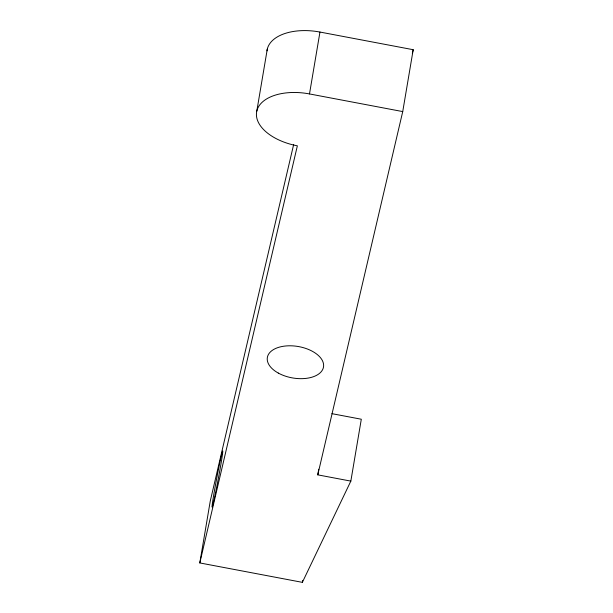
<?xml version="1.0" encoding="UTF-8"?>
<svg xmlns="http://www.w3.org/2000/svg" width="613" height="613" viewBox="0 0 613 613"><rect width="100%" height="100%" fill="white"/><g stroke="black" fill="none" stroke-linecap="round" stroke-linejoin="round"><path stroke-width="0.92" d="M331.909 413.66L361.31 419.231L350.843 481.113L302.362 582.35L199.8 562.933L297.359 145.825A47.469 26.612 9.6 0 1 256.809 111.053L267.276 49.17M199.8 562.933L210.267 501.051L293.665 144.461M256.809 111.053A47.469 26.612 9.6 0 1 309.496 93.935L319.963 32.052L413.2 49.707L402.733 111.589L317.772 474.853L350.843 481.113M317.772 474.853L318.722 469.221M302.362 582.35L302.684 580.473M412.327 53.431L413.2 49.707M309.496 93.935L402.733 111.589M266.977 50.879A47.469 26.612 9.6 0 1 319.963 32.052M278.287 373.064A28.482 15.969 9.6 0 0 323.396 367.532A28.482 15.969 9.6 0 0 284.593 346.1A28.482 15.969 9.6 0 0 278.287 373.064M214.542 497.549A28.482 0.82 -79.3 0 0 222.757 451.674A28.482 0.82 -79.3 0 0 214.902 488.14A28.482 0.82 -79.3 0 0 214.542 497.549"/></g></svg>
